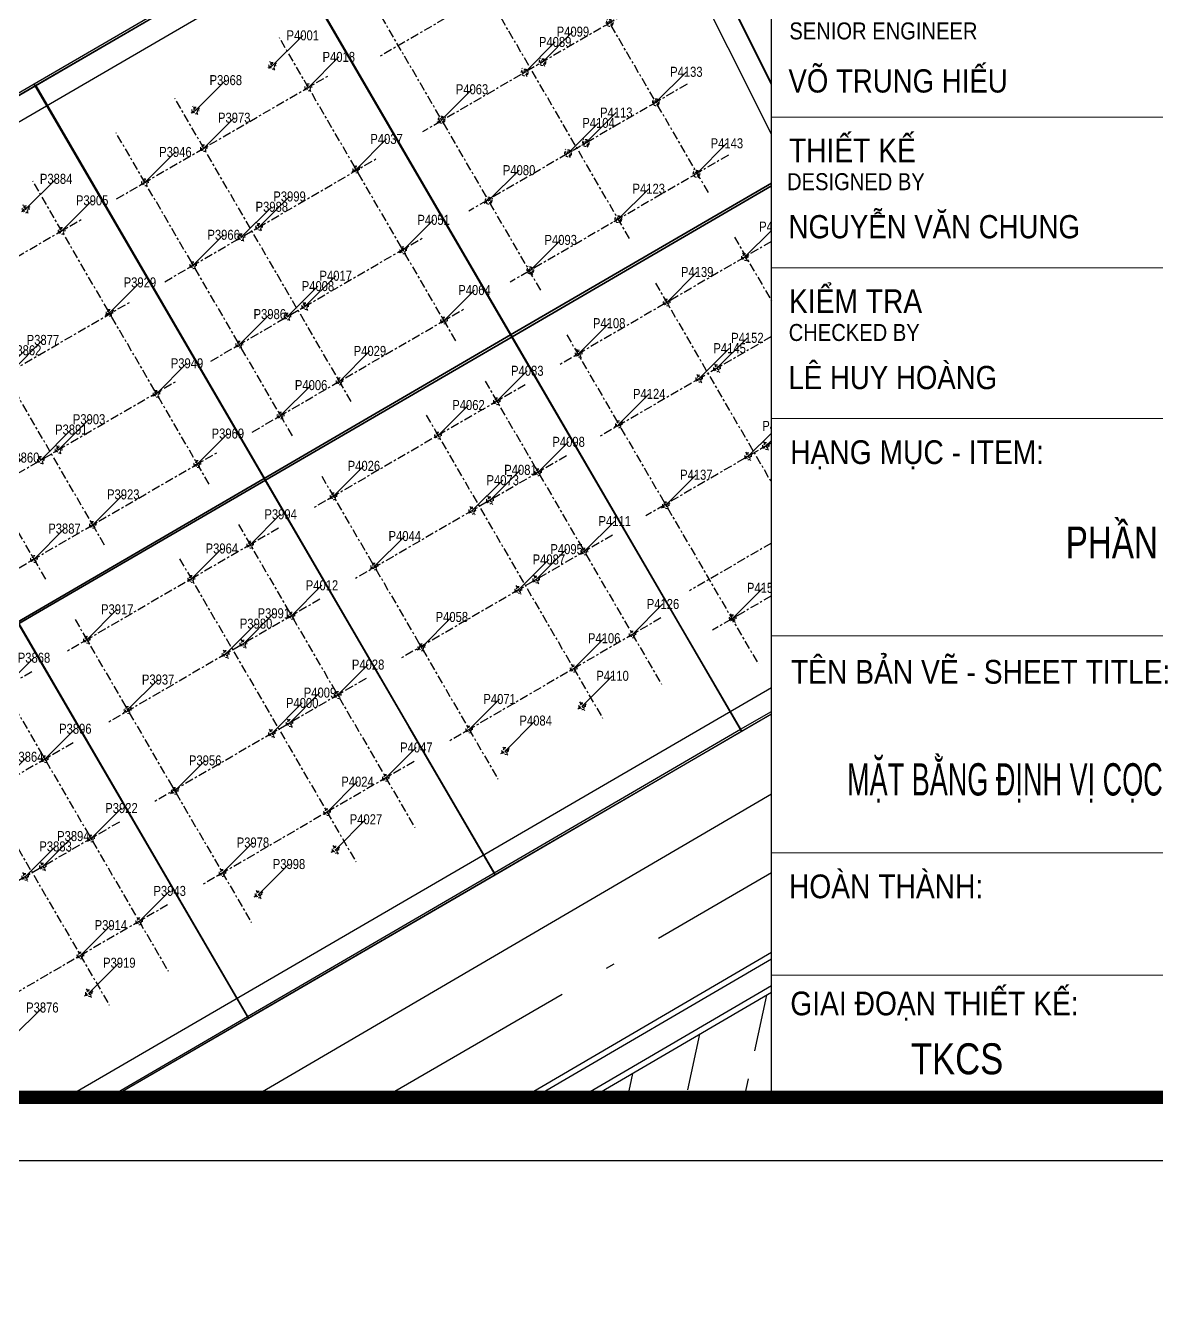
# Model space of a CAD drawing. Header units: millimetres. Extents: x 0 to 571985, y 0 to 2066666.
# Drawn here: x 568737.1 to 568786.6, y 2065090.2 to 2065146.3 of the extents above; entities that cross this region are included whole.
import ezdxf
from ezdxf.enums import TextEntityAlignment as Align
from ezdxf.xclip import XClip

# ---------------------------------------------------------------- set-up
doc = ezdxf.new("R2010")
doc.units = ezdxf.units.MM
for name, pattern in [('ACAD_ISO10W100', [18.5, 12, -3, 0.5, -3]), ('CENTER', [3, 1.5, -0.5, 0.5, -0.5]), ('CENTER2', [1.125, 0.75, -0.125, 0.125, -0.125]), ('HIDDEN', [0.75, 0.5, -0.25])]:
    doc.linetypes.add(name, pattern=pattern)
for name, color, linetype in [('01.AXIS', 160, 'CENTER2'), ('BoThamCo', 94, 'Continuous'), ('CDC.01.AXIS', 160, 'CENTER2'), ('ChiaLo', 128, 'CENTER'), ('datOBt', 42, 'Continuous'), ('datOlienke', 42, 'Continuous'), ('datTruog', 134, 'Continuous'), ('LogDg', 7, 'Continuous'), ('loKBT', 42, 'Continuous'), ('LoLK', 6, 'Continuous'), ('RANHGIOI', 2, 'HIDDEN'), ('TimDg', 222, 'Continuous'), ('ViaHeS', 32, 'Continuous')]:
    doc.layers.add(name, color=color, linetype=linetype)
for name, color, linetype, lineweight in [('A-KY HIEU', 34, 'Continuous', 20), ('A-TEXT', 7, 'Continuous', 18), ('boDnv', 54, 'Continuous', 25), ('E- RANH GIOI', 1, 'CENTER', 13), ('E- THAY', 9, 'Continuous', 20), ('kata_text', 254, 'Continuous', 30), ('LD-THAY', 9, 'Continuous', 13)]:
    doc.layers.add(name, color=color, linetype=linetype, lineweight=lineweight)
doc.styles.add('A1-arial', font='arial.ttf')
doc.styles.add('AA - Arial - Regular', font='arial.ttf', dxfattribs={"height": 250})
doc.styles.add('Arial', font='arial.ttf')
doc.styles.add('kata_dim', font='vnrms.shx', dxfattribs={"width": 0.66, "oblique": 7})
doc.styles.add('kata_text', font='arial.ttf', dxfattribs={"width": 0.8})
doc.styles.add('rms', font='romans.shx', dxfattribs={"width": 0.7, "bigfont": 'vns.shx'})
doc.linetypes.add('ADL', pattern='A,0.125,-0.15,["++",rms,S=0.5,R=0,X=0,Y=-0.2245],-1.35,1.125', length=2.75)
doc.dimstyles.new('kata_dim_iso', dxfattribs={"dimtxt": 2.5, "dimasz": 1.5, "dimexe": 1.5, "dimexo": 2.5, "dimtad": 1, "dimdec": 0, "dimzin": 0, "dimdsep": 46, "dimtxsty": 'kata_dim', "dimblk": 'kata_block_ArchTick', "dimcen": 0.09, "dimdle": 1.2, "dimclrd": 8, "dimclre": 8, "dimclrt": 3, "dimadec": 0, "dimazin": 0, "dimtfac": 1, "dimtdec": 0, "dimtix": 1, "dimtofl": 0, "dimtmove": 0, "dimatfit": 3, "dimfxl": 3.75, "dimfxlon": 1, "dimtolj": 1, "dimtzin": 0, "dimarcsym": 0})

# ---------------------------------------------------------------- blocks, each defined once
blk = doc.blocks.new('A$C33BC4D2A')
at = {"layer": 'A-KY HIEU', "color": 0}
for p, q in [((353.662, -4.903), (353.662, -292.097)), ((353.662, -216.174), (414.985, -216.174)), ((353.662, -227.854), (414.985, -227.854)), ((353.662, -239.535), (414.985, -239.535)), ((353.662, -256.354), (414.985, -256.354)), ((353.662, -273.174), (414.985, -273.174)), ((353.662, -282.635), (414.985, -282.635))]:
    blk.add_line(p, q, dxfattribs=at)
at = {"layer": 'A-KY HIEU', "color": 0, "const_width": 1.022}
blk.add_lwpolyline([(14.345, -292.097), (14.345, -4.903), (414.985, -4.903), (414.985, -292.097)], close=True, dxfattribs=at)
at = {"layer": 'Defpoints', "color": 125}
blk.add_lwpolyline([(0, -297), (420, -297), (420, 0), (0, 0)], close=True, dxfattribs=at)
at = {"layer": 'A-TEXT', "style": 'Arial'}
for s, height, width, p in [('SENIOR ENGINEER', 1.31405, 0.85, (355.057, -209.506)), ('DESIGNED BY', 1.31405, 0.85, (354.876, -221.182)), ('CHECKED BY', 1.3141, 0.85, (355.006, -232.86)), ('HẠNG MỤC - ITEM:', 1.83967, 0.85, (355.121, -242.13)), ('PHẦN CỌC', 2.4529, 0.75, (376.459, -249.116)), ('TÊN BẢN VẼ - SHEET TITLE:', 1.83967, 0.85, (355.179, -259.143)), ('GIAI ĐOẠN THIẾT KẾ:', 1.83967, 0.85, (355.131, -284.826))]:
    blk.add_text(s, height=height, dxfattribs=dict(at, width=width)).set_placement(p, align=Align.MIDDLE_LEFT)
at = {"layer": 'A-TEXT', "style": 'Arial', "width": 0.85}
for s, height, p in [('VÕ TRUNG HIẾU', 1.8, (354.986, -214.277)), ('THIẾT KẾ', 1.8397, (355.024, -219.678)), ('NGUYỄN VĂN CHUNG', 1.8, (354.994, -225.568)), ('KIỂM TRA', 1.8397, (355.024, -231.358)), ('LÊ HUY HOÀNG', 1.8, (354.994, -237.249)), ('HOÀN THÀNH:', 1.83967, (355.024, -276.678))]:
    blk.add_text(s, height=height, dxfattribs=at).set_placement(p)
at = {"layer": 'A-TEXT', "color": 6, "style": 'A1-arial', "width": 0.8}
blk.add_text('TKCS', height=2.4, dxfattribs=at).set_placement((364.466, -290.312))
blk = doc.blocks.new('NEN')
at = {"layer": 'boDnv', "color": 10, "linetype": 'ADL', "ltscale": 0.25}
for points in [[(359.506, 130.346), (389.04, 76.775), (387.315, 70.754), (232.191, -15.805), (226.405, -14.021), (199.009, 40.755), (200.902, 46.897), (353.525, 132.059)], [(236.622, -34.449), (249.689, -60.576), (255.475, -62.36), (412.421, 25.215), (414.146, 31.236), (400.061, 56.783), (394.08, 58.497), (238.515, -28.308)], [(230.392, -76.647), (232.25, -70.419), (219.166, -44.258), (213.437, -42.548), (99.38, -108.906), (97.521, -115.133), (110.606, -141.295), (116.334, -143.005)]]:
    blk.add_lwpolyline(points, close=True, dxfattribs=at)
blk.add_lwpolyline([(447.024, -28.766, 0.001711), (440.579, -16.796), (434.623, -15.073), (276.129, -103.512), (274.235, -109.654), (280.307, -121.793)], format="xyb", close=True, dxfattribs=at)
at = {"layer": 'BoThamCo'}
blk.add_lwpolyline([(236.234, -85.111), (141.352, -140.641, 0.413287), (141.173, -141.324, 0.415141), (141.857, -141.504), (236.739, -85.974, -0.433604), (246.185, -88.78), (251.146, -98.698, 0.432664), (251.844, -98.907, 0.396001), (252.04, -98.251), (247.08, -88.333, 0.433604)], format="xyb", close=True, dxfattribs=at)
at = {"layer": 'ChiaLo', "ltscale": 5}
for points in [[(407.979, 44.494), (242.267, -47.972)], [(293.221, 3.363), (312.712, -31.567)], [(282.305, -2.728), (301.796, -37.658)], [(271.39, -8.819), (290.881, -43.749)], [(260.474, -14.91), (279.965, -49.84)], [(223.55, -81.784), (203.435, -47.21)], [(212.746, -88.07), (192.631, -53.496)], [(103.177, -128.678), (226.594, -56.875)], [(201.941, -94.356), (181.826, -59.782)]]:
    blk.add_lwpolyline(points, dxfattribs=at)
at = {"layer": 'datOBt'}
for points in [[(235.548, -34.538), (248.986, -61.406), (255.589, -63.441), (413.268, 24.543), (415.221, 31.358), (400.736, 57.63), (393.956, 59.573), (237.678, -27.63)], [(231.237, -77.312), (233.322, -70.326), (219.866, -43.423), (213.308, -41.466), (98.535, -108.24), (96.449, -115.227), (109.905, -142.129), (116.463, -144.087)]]:
    blk.add_lwpolyline(points, close=True, dxfattribs=at)
at = {"layer": 'datOlienke'}
blk.add_lwpolyline([(448.369, -29.161, 0.001887), (441.258, -15.951), (434.5, -13.997), (275.291, -102.834), (273.162, -109.742), (279.88, -123.176)], format="xyb", close=True, dxfattribs=at)
at = {"layer": 'datTruog', "linetype": 'ByBlock'}
blk.add_lwpolyline([(360.181, 131.193), (390.115, 76.896), (388.163, 70.081), (232.305, -16.886), (225.702, -14.851), (197.935, 40.666), (200.065, 47.574), (353.401, 133.135)], close=True, dxfattribs=at)
at = {"layer": 'LogDg'}
for points in [[(34.296, -348.766, -0.124666), (14.114, -339.771, 0.262937), (-5.331, -336.771, -0.009345), (-40.959, -349.473), (-145.868, -384.68, 0.405257), (-155.456, -403.235), (-146.557, -432.72), (-158.046, -436.187), (-166.572, -407.936, 0.423227), (-185.704, -398.049), (-272.077, -427.035, 0.40652), (-277.181, -436.964), (-262.947, -483.397), (-271.552, -486.035), (-285.593, -440.232, 0.421949), (-295.787, -434.992), (-422.26, -477.436, 0.346831), (-427.684, -485.726), (-426.662, -497.249, 0.109851), (-417.21, -527.045), (-422.398, -530.058, -0.109851), (-432.639, -497.779), (-433.194, -491.512, 0.484967), (-443.708, -484.634), (-484.199, -498.222, 0.36701), (-492.228, -511.51), (-484.402, -560.012), (-490.326, -560.967), (-497.433, -516.92, 0.457512), (-512.889, -507.388), (-525.337, -511.314, 0.375227), (-533.554, -524.795, 0.049445), (-523.248, -562.118), (-518.404, -576.577), (-525.515, -578.96), (-530.307, -564.659, -0.044276), (-540.221, -530.036, 0.448349), (-555.614, -520.863), (-568.853, -525.038), (-576.072, -502.149), (-552.391, -494.681, 0.333336), (-544.003, -482.976), (-545.865, -397.305, 0.120559), (-569.998, -307.198), (-621.979, -219.712, 0.334943), (-635.359, -214.239), (-686.931, -227.855), (-689.803, -216.977), (-647.957, -205.93, 0.498191), (-640.704, -188.198), (-654.378, -165.183, -0.144979), (-668.853, -108.061), (-659.845, 118.23, 0.428088), (-671.924, 130.707), (-689.222, 130.58), (-689.305, 141.83), (-670.344, 141.969, 0.400474), (-658.442, 153.492), (-657.828, 168.904), (-656.06, 189.374), (-648.588, 188.728), (-650.341, 168.432), (-650.889, 154.678, 0.425345), (-638.921, 142.201), (-621.613, 142.328, 0.402651), (-609.707, 153.94), (-609.387, 163.859, -0.019867), (-608.227, 179.942), (-606.8, 192.652), (-600.838, 191.983), (-602.264, 179.273, 0.019867), (-603.39, 163.665), (-603.676, 154.802, 0.425871), (-591.594, 142.415), (-548.362, 142.733), (-548.28, 131.483), (-592.887, 131.155, 0.401789), (-604.791, 119.578), (-607.754, 35.571, -0.005984), (-607.983, 30.718, 0.462462), (-599.177, 22.287), (-555.377, 26.801), (-554.762, 20.832), (-603.242, 15.836, 0.355613), (-610.381, 8.689), (-613.794, -24.838, 0.475348), (-605.015, -33.606), (-508.268, -23.636, 0.016072), (-476.806, -19.368, 0.37392), (-470.138, -11.259), (-470.705, 9.348), (-464.707, 9.513), (-464.235, -7.648, 0.461916), (-454.747, -15.288), (-421.581, -8.993, 0.020567), (-382.015, 0.216), (-299.764, 22.963, 0.415004), (-292.798, 35.293), (-296.969, 50.218), (-285.412, 53.448), (-281.218, 38.439, 0.413423), (-268.921, 31.492), (-169.968, 58.858, 0.427702), (-164.496, 69.052), (-169.623, 84.754), (-163.92, 86.616), (-158.479, 69.956, 0.400853), (-148.742, 64.729), (-123.897, 71.6, 0.437327), (-113.795, 91.173), (-114.462, 93.013), (-128.551, 136.154), (-105.736, 143.605), (-91.769, 100.833), (-90.91, 98.466, 0.429754), (-70.957, 89.772, 0.001079), (-63.934, 92.766, 0.001474), (-62.342, 93.454), (-47.534, 99.909, 0.386536), (-43.126, 109.726), (-48.301, 125.574), (-42.598, 127.436), (-38.076, 113.59, 0.442444), (-27.275, 108.739), (111.617, 169.28, 0.414214), (115.754, 179.811), (109.361, 194.478), (114.861, 196.875), (121.255, 182.208, 0.414214), (131.785, 178.071), (252.97, 230.894), (276.872, 241.312), (291.579, 249.057, 0.419837), (295.267, 261.365), (290.95, 269.196), (301.459, 274.99), (306.058, 266.648, 0.408717), (318.136, 263.031), (326.546, 267.464), (332.148, 256.836), (324.233, 252.656, 0.419466), (320.555, 240.352), (397.092, 101.523, 0.433643), (408.413, 98.649), (440.787, 119.386), (444.023, 114.334), (410.428, 92.813, 0.395048), (407.737, 82.215), (451.056, 3.639, -0.005576), (472.219, -35.781, 0.422017), (490.066, -41.118), (502.995, -33.918), (514.672, -54.886), (500.295, -62.892, 0.404193), (495.052, -80.181), (502.502, -94.711), (491.824, -100.186), (485.095, -87.061, 0.424556), (467.192, -81.64), (316.164, -165.913), (307.211, -171.115, 0.396001), (304.075, -181.611), (326.147, -225.742), (318.098, -229.768), (296.726, -187.038, 0.432664), (285.552, -183.699), (178.072, -246.148, 0.389772), (174.86, -256.488), (194.1, -297.126), (188.677, -299.693), (170.231, -260.733, 0.439085), (158.982, -257.239), (145.496, -265.075, -0.013452), (97.701, -291.151, 0.262926), (86.853, -307.563, -0.162068), (76.015, -333.842, 0.270323), (72.318, -353.653), (79.981, -375.074), (57.383, -383.157), (49.72, -361.737, 0.270325), (34.296, -348.766)], [(462.182, -42.484, 0.004173), (446.541, -13.107, 0.41755), (435.613, -9.94), (272.325, -101.054, 0.401037), (269.068, -111.618), (286.084, -145.639, 0.427514), (297.137, -149.047), (456.991, -59.849, 0.406017), (462.182, -42.484)], [(191.761, -50.531), (96.917, -106.112, 0.395833), (93.785, -116.606), (107.231, -143.491, 0.432836), (118.409, -146.827), (234.309, -78.995, 0.395833), (237.441, -68.502), (223.995, -41.617, 0.432836), (212.817, -38.281), (191.761, -50.531)], [(236.107, -84.895), (141.226, -140.425, 0.413287), (140.956, -141.449, 0.415141), (141.984, -141.72), (236.865, -86.19, -0.433604), (245.962, -88.892), (250.922, -98.81, 0.432664), (251.97, -99.123, 0.396001), (252.264, -98.139), (247.303, -88.221, 0.433604), (236.107, -84.895)]]:
    blk.add_lwpolyline(points, format="xyb", dxfattribs=at)
for points in [[(392.266, 68.936, 0.412716), (395.374, 79.784), (365.44, 134.08, 0.415712), (354.536, 137.204), (197.099, 49.355, 0.401037), (193.842, 38.79), (221.604, -16.718, 0.427514), (232.657, -20.125)], [(231.455, -36.414), (244.888, -63.273, 0.427514), (255.942, -66.68), (417.372, 23.397, 0.412716), (420.48, 34.246), (405.996, 60.518, 0.415712), (395.092, 63.642), (234.712, -25.849, 0.401037)]]:
    blk.add_lwpolyline(points, format="xyb", close=True, dxfattribs=at)
at = {"layer": 'loKBT'}
for points in [[(304.137, 9.454), (293.221, 3.363), (302.966, -14.102), (313.882, -8.011)], [(293.221, 3.363), (282.305, -2.728), (292.051, -20.193), (302.966, -14.102)], [(282.305, -2.728), (271.39, -8.819), (281.135, -26.284), (292.051, -20.193)], [(313.882, -8.011), (302.966, -14.102), (312.712, -31.567), (323.627, -25.476)], [(271.39, -8.819), (260.474, -14.91), (270.219, -32.375), (281.135, -26.284)], [(302.966, -14.102), (292.051, -20.193), (301.796, -37.658), (312.712, -31.567)], [(260.474, -14.91), (249.558, -21.001), (259.304, -38.466), (270.219, -32.375)], [(292.051, -20.193), (281.135, -26.284), (290.881, -43.749), (301.796, -37.658)], [(226.594, -56.875), (219.866, -43.423), (213.308, -41.466), (203.435, -47.21), (213.493, -64.497)], [(203.435, -47.21), (192.631, -53.496), (202.688, -70.783), (213.493, -64.497)], [(192.631, -53.496), (181.826, -59.782), (191.884, -77.069), (202.688, -70.783)], [(226.594, -56.875), (213.493, -64.497), (223.55, -81.784), (231.237, -77.312), (233.322, -70.326)], [(213.493, -64.497), (202.688, -70.783), (212.746, -88.07), (223.55, -81.784)], [(202.688, -70.783), (191.884, -77.069), (201.941, -94.356), (212.746, -88.07)], [(191.884, -77.069), (181.079, -83.355), (191.137, -100.642), (201.941, -94.356)]]:
    blk.add_lwpolyline(points, close=True, dxfattribs=at)
at = {"layer": 'RANHGIOI', "color": 1, "ltscale": 9, "const_width": 1}
blk.add_lwpolyline([(460, -51.299, 0.006594), (435.293, -5.051), (303.078, 234.769), (284.672, 225.077), (-55.993, 76.586), (-56.839, 76.223, -0.005137), (-90.743, 62.093), (-377.217, -17.133, -0.020567), (-418.225, -26.678), (-463.443, -35.259, -0.021218), (-506.422, -41.541), (-623.638, -53.62), (-626.464, -70.884, 0.128574), (-620.42, -135.36), (-615.505, -148.86, 0.039408), (-607.143, -167.188), (-594.172, -190.555), (-547.57, -259.493, -0.11987), (-522.704, -326.397), (-507.917, -451.947), (-504.475, -473.277), (-499.271, -471.636), (-50.48, -321.024, 0.050684), (130.425, -239.135), (301.319, -139.843)], format="xyb", close=True, dxfattribs=at)
at = {"layer": 'TimDg', "linetype": 'ACAD_ISO10W100', "ltscale": 0.75}
for points in [[(283.906, 294.402), (445.802, 0.743, -0.007517), (474.039, -52.348), (508.786, -120.117, 0.000278)], [(-618.456, -41.023), (-507.652, -29.604, 0.021218), (-465.681, -23.47), (-420.462, -14.888, 0.020567), (-380.415, -5.567), (-94.607, 73.475, 0.005041), (-61.569, 87.252, 0.001474), (-59.945, 87.954), (279.472, 235.9), (307.904, 250.872)], [(-358.633, -282.039), (-15.318, -166.825, 0.050829), (-9.777, -164.314), (222.735, -29.039)]]:
    blk.add_lwpolyline(points, format="xyb", dxfattribs=at)
for points in [[(335.549, -254.599), (124.099, 168.176)], [(222.758, -29.084), (405.905, 73.111)], [(431.013, 27.573), (246.062, -75.628)], [(446.462, -0.451), (260.371, -104.289)], [(9.149, -213.464), (246.062, -75.628)]]:
    blk.add_lwpolyline(points, dxfattribs=at)
at = {"layer": 'ViaHeS', "elevation": 0}
blk.add_lwpolyline([(-483.362, -504.27), (-441.21, -490.124), (-436.029, -493.514), (-435.627, -498.044, 0.109851), (-424.993, -531.564), (-414.615, -525.539, -0.109851), (-423.674, -496.984), (-424.342, -489.445), (-420.001, -483.006), (-295.249, -441.14), (-289.043, -444.33), (-275.854, -487.354), (-258.645, -482.078), (-271.972, -438.601), (-268.698, -432.23), (-181.634, -403.012), (-172.975, -407.486), (-163.79, -437.92), (-140.813, -430.986), (-150.211, -399.847), (-145.597, -390.918), (-39.026, -355.153, 0.008545), (-6.235, -343.522, -0.249193), (12.375, -345.964, 0.09975), (30.772, -354.181, -0.256949), (45.215, -366.957), (51.733, -385.178), (85.63, -373.053), (79.112, -354.831, -0.256949), (82.174, -335.793, 0.136918), (92.607, -310.438, -0.249193), (103.308, -295.017, 0.012659), (148.511, -270.262), (162.157, -262.333), (168.62, -264.341), (185.966, -300.977), (196.811, -295.842), (179.033, -258.291), (181.216, -251.26), (287.384, -189.574), (293.944, -191.534), (314.073, -231.781), (330.172, -223.729), (309.538, -182.474), (311.625, -175.49), (319.134, -171.127), (408.277, -121.386), (412.274, -122.589), (434.351, -165.321), (442.347, -161.19), (420.137, -118.201), (421.38, -114.074), (470.335, -86.758), (479.641, -89.576), (486.485, -102.924), (507.841, -91.973), (500.499, -77.654), (503.421, -68.019), (517.591, -60.128), (500.076, -28.676), (486.971, -35.974), (477.625, -33.17, 0.0056), (456.311, 6.536), (412.324, 86.322), (414.12, 93.398), (444.832, 113.071), (439.977, 120.649), (409.766, 101.296), (403.142, 102.978), (327.714, 239.794), (330.524, 249.193), (334.945, 251.528), (323.749, 272.772), (318.926, 270.23), (309.354, 273.096), (306.713, 277.887), (285.696, 266.299), (288.11, 261.921), (285.295, 252.529), (274.271, 246.724), (129.387, 183.571), (122.806, 186.157), (117.612, 198.074), (106.611, 193.279), (111.806, 181.362), (109.22, 174.781), (26.33, 138.65), (-29.869, 114.154), (-36.004, 116.909), (-39.746, 128.368), (-51.153, 124.642), (-47.055, 112.092), (-50.086, 105.341), (-75.921, 94.08), (-84.511, 97.937), (-100.033, 145.467), (-134.254, 134.292), (-118.657, 86.529), (-123.231, 78.009), (-150.258, 70.535), (-156.629, 73.955), (-161.068, 87.547), (-172.475, 83.822), (-168.207, 70.753), (-171.474, 64.667), (-269.546, 37.545), (-275.711, 41.028), (-279.634, 55.063), (-302.748, 48.603), (-298.843, 34.63), (-302.316, 28.482), (-383.614, 5.999, -0.020567), (-422.7, -3.099), (-456.246, -9.465), (-461.296, -5.399), (-461.708, 9.595), (-473.703, 9.265), (-473.239, -7.637), (-478.028, -13.489, -0.015955), (-508.883, -17.667), (-606.147, -27.691), (-610.614, -23.229), (-607.49, 7.461), (-602.01, 12.947), (-554.455, 17.848), (-555.685, 29.785), (-600.448, 25.172), (-605.043, 29.645, 0.007073), (-604.756, 35.466), (-601.912, 116.095), (-594.665, 123.142), (-548.221, 123.483), (-548.421, 150.733), (-593.42, 150.402), (-600.493, 157.35, -0.027886), (-599.283, 178.939), (-597.857, 191.648), (-609.782, 192.987), (-611.208, 180.277, 0.019867), (-612.385, 163.955), (-612.597, 157.389), (-619.823, 150.342), (-639.316, 150.198), (-646.998, 158.133), (-646.598, 168.196), (-644.852, 188.405), (-659.796, 189.697), (-661.572, 169.14), (-662.014, 158.023), (-670.332, 149.97), (-689.364, 149.83), (-689.163, 122.58), (-671.417, 122.71), (-663.736, 114.776), (-672.6, -107.912, 0.144979), (-657.602, -167.099), (-644.687, -188.836), (-648.335, -197.756), (-691.845, -209.242), (-684.889, -235.59), (-633.86, -222.118), (-622.039, -226.953), (-573.255, -309.058, -0.120474), (-549.614, -397.387), (-547.842, -478.902), (-555.298, -489.306), (-577.876, -496.427), (-567.048, -530.76), (-552.743, -526.248), (-543.713, -531.719, 0.042979), (-533.836, -565.928), (-529.071, -580.151), (-514.848, -575.386), (-519.719, -560.846, -0.045576), (-529.315, -527.166), (-523.005, -516.87), (-508.247, -512.215), (-500.456, -517.02), (-493.287, -561.445), (-481.44, -559.534), (-488.883, -513.408), (-483.362, -504.27)], format="xyb", dxfattribs=at)
at = {"layer": 'ViaHeS'}
for points in [[(360.181, 131.193), (390.115, 76.896), (388.163, 70.081), (232.305, -16.886), (225.702, -14.851), (197.935, 40.666), (200.065, 47.574), (353.401, 133.135)], [(235.548, -34.538), (248.986, -61.406), (255.589, -63.441), (413.268, 24.543), (415.221, 31.358), (400.736, 57.63), (393.956, 59.573), (237.678, -27.63)], [(231.237, -77.312), (233.322, -70.326), (219.866, -43.423), (213.308, -41.466), (98.535, -108.24), (96.449, -115.227), (109.905, -142.129), (116.463, -144.087)]]:
    blk.add_lwpolyline(points, close=True, dxfattribs=at)
blk.add_lwpolyline([(441.258, -15.951), (434.5, -13.997), (275.291, -102.834), (273.162, -109.742), (288.93, -141.269), (295.49, -143.229), (301.319, -139.843), (453.888, -54.71), (456.773, -45.088, 0.004151)], format="xyb", close=True, dxfattribs=at)
at = {"layer": 'ViaHeS', "linetype": 'HIDDEN', "ltscale": 5}
for points in [[(239.178, -85.372), (237.861, -91.4)], [(241.711, -85.49), (240.642, -90.383)], [(236.378, -86.474), (234.927, -93.117)], [(233.444, -88.192), (231.992, -94.835)], [(230.51, -89.909), (229.058, -96.552)], [(227.575, -91.626), (226.124, -98.269)], [(224.641, -93.344), (223.189, -99.987)], [(241.377, -98.728), (239.678, -106.507), (237.232, -101.617), (150.298, -152.496), (151.75, -145.853), (239.315, -94.604), (241.377, -98.728)], [(221.707, -95.061), (220.255, -101.704)], [(239.597, -95.167), (237.897, -102.946)], [(236.845, -96.05), (235.393, -102.693)], [(218.773, -96.778), (217.321, -103.421)], [(233.91, -97.768), (232.459, -104.411)], [(215.838, -98.496), (214.386, -105.139)], [(230.976, -99.485), (229.524, -106.128)], [(212.904, -100.213), (211.452, -106.856)], [(228.042, -101.202), (226.59, -107.845)], [(209.97, -101.93), (208.518, -108.573)], [(225.107, -102.92), (223.656, -109.563)], [(207.035, -103.648), (205.584, -110.291)], [(222.173, -104.637), (220.721, -111.28)], [(204.101, -105.365), (202.649, -112.008)], [(219.239, -106.354), (217.787, -112.997)]]:
    blk.add_lwpolyline(points, dxfattribs=at)
blk.add_lwpolyline([(145.415, -139.712), (143.963, -146.355), (239.391, -90.505, -0.433604), (241.49, -91.128), (246.155, -100.457), (247.855, -92.678)], format="xyb", dxfattribs=at)
blk = doc.blocks.new('A$C758D662A')
at = {"linetype": 'HIDDEN', "ltscale": 500}
for radius in [300, 200]:
    blk.add_circle((0, 0), radius, dxfattribs=at)
at = {"layer": 'CDC.01.AXIS', "ltscale": 200}
for p, q in [((437, 0), (-437, 0)), ((0, 437), (0, -437))]:
    blk.add_line(p, q, dxfattribs=at)
blk = doc.blocks.new('MB TANG 2 BT1')
at = {"layer": '01.AXIS', "ltscale": 500}
for p, q in [((7195672, 840351), (7195672, 824990)), ((7200972, 840351), (7200972, 824990)), ((7203952, 840351), (7203952, 824990)), ((7205388, 839327), (7194643, 839327)), ((7205388, 835727), (7194643, 835727)), ((7205388, 831707), (7194643, 831707)), ((7205388, 827507), (7194643, 827507))]:
    blk.add_line(p, q, dxfattribs=at)
at = {"extrusion": (0, -2.11758e-22, -1), "xscale": 0.5, "yscale": 0.5, "zscale": -0.5}
for p in [(-7195672, 839327), (-7203952, 839327), (-7195672, 835767), (-7203952, 835727), (-7195672, 831667), (-7203952, 831707), (-7195672, 827507), (-7203952, 827507), (-7196562, 825897), (-7200462, 825897)]:
    blk.add_blockref('A$C758D662A', p, dxfattribs=at)
at = {"extrusion": (0, 0, -1), "xscale": 0.4999999999999999, "yscale": 0.4999999999999999, "zscale": -0.5, "rotation": 90}
for p in [(-7200972, 839327), (-7200612, 835727), (-7201512, 835727), (-7200612, 831707), (-7201512, 831707), (-7200972, 827507)]:
    blk.add_blockref('A$C758D662A', p, dxfattribs=at)
blk = doc.blocks.new('MB TANG 2 BT3')
at = {"layer": '01.AXIS', "ltscale": 500}
for p, q in [((7117308, 946382), (7117308, 929702)), ((7121808, 946382), (7121808, 929702)), ((7125808, 946382), (7125808, 929702)), ((7127387, 945406), (7116322, 945406)), ((7127387, 941806), (7116322, 941806)), ((7127387, 937786), (7116322, 937786)), ((7127082, 933986), (7116322, 933986)), ((7127082, 931986), (7116322, 931986))]:
    blk.add_line(p, q, dxfattribs=at)
at = {"xscale": -0.5, "yscale": 0.5, "zscale": 0.5}
for p in [(7117348, 945406), (7125768, 945406), (7117308, 941846), (7125808, 941806), (7117308, 937746), (7125808, 937786), (7125808, 934026)]:
    blk.add_blockref('A$C758D662A', p, dxfattribs=at)
at = {"xscale": -0.5, "yscale": 0.5, "zscale": 0.5, "rotation": 270}
for p in [(7121808, 945406), (7121358, 941806), (7122258, 941806), (7121498, 937786), (7122398, 937786), (7117348, 931991), (7121358, 931986), (7122258, 931986)]:
    blk.add_blockref('A$C758D662A', p, dxfattribs=at)
blk = doc.blocks.new('NEN BT 2')
at = {"layer": 'loKBT'}
for points in [[(-23.235, 42.982), (-35.735, 42.972), (-35.72, 22.972), (-23.22, 22.982)], [(-10.735, 42.992), (-23.235, 42.982), (-23.22, 22.982), (-10.72, 22.992)], [(4.438, 23.003), (5.375, 38.014), (0.687, 43.001), (-10.735, 42.992), (-10.72, 22.992)], [(-35.72, 22.972), (-48.22, 22.962), (-48.204, 2.962), (-35.704, 2.972)], [(-23.22, 22.982), (-35.72, 22.972), (-35.704, 2.972), (-23.204, 2.982)], [(-10.72, 22.992), (-23.22, 22.982), (-23.204, 2.982), (-10.704, 2.992)], [(4.438, 23.003), (-10.72, 22.992), (-10.704, 2.992), (-1.812, 2.999), (3.5, 7.993)]]:
    blk.add_lwpolyline(points, close=True, dxfattribs=at)
blk = doc.blocks.new('kata_block_ArchTick')
at = {"color": 8}
blk.add_line((1, 0), (-1, 0), dxfattribs=at)
at = {"color": 8, "const_width": 0.15}
blk.add_lwpolyline([(-0.5, -0.5), (0.5, 0.5)], dxfattribs=at)
blk = doc.blocks.new('NEN A')
at = {"layer": 'datOlienke'}
blk.add_lwpolyline([(7.63, 25, 0.001887), (7.857, 40), (2.908, 45), (-179.409, 45), (-184.635, 40.005), (-185.313, 25)], format="xyb", close=True, dxfattribs=at)
blk = doc.blocks.new('NEN BT1')
at = {"layer": 'loKBT'}
for points in [[(-155.677, 43), (-168.177, 43), (-168.177, 23), (-155.677, 23)], [(-143.177, 43), (-155.677, 43), (-155.677, 23), (-143.177, 23)], [(-130.677, 43), (-143.177, 43), (-143.177, 23), (-130.677, 23)], [(-118.177, 43), (-130.677, 43), (-130.677, 23), (-118.177, 23)], [(-105.677, 43), (-118.177, 43), (-118.177, 23), (-105.677, 23)], [(-130.677, 23), (-143.177, 23), (-143.177, 3), (-130.677, 3)], [(-118.177, 23), (-130.677, 23), (-130.677, 3), (-118.177, 3)], [(-105.677, 23), (-118.177, 23), (-118.177, 3), (-105.677, 3)]]:
    blk.add_lwpolyline(points, close=True, dxfattribs=at)
blk = doc.blocks.new('*U101')
at = {"color": 0, "ltscale": 0.8, "style": 'kata_text', "width": 0.8}
blk.add_attdef('TEN', text='', height=2.2, dxfattribs=at).set_placement((6.67, 6.67), align=Align.MIDDLE_CENTER)
at = {"color": 0, "ltscale": 0.8, "style": 'kata_text', "width": 0.8, "flags": 1}
blk.add_attdef('CHU_THICH', text='', height=2.2, dxfattribs=at).set_placement((0, 0), align=Align.MIDDLE_CENTER)
at = {"layer": 'Defpoints'}
blk.add_leader([(0, 0), (6.67, 6.67)], dimstyle='kata_dim_iso', override={"dimasz": 0.6, "dimgap": 0.625, "dimtad": 0}, dxfattribs=at)
blk = doc.blocks.new('A$C7EE856B3')
at = {"layer": 'kata_text', "xscale": 0.2, "yscale": 0.2, "zscale": 0.2}
for p, values in [((284.116, -118.162, 0.002), {'TEN': 'P4099'}), ((272.282, -118.325, 0.002), {'TEN': 'P4001'}), ((283.338, -118.614, 0.002), {'TEN': 'P4089'}), ((273.861, -119.269, 0.002), {'TEN': 'P4018'}), ((289.085, -119.922, 0.002), {'TEN': 'P4133'}), ((268.911, -120.286, 0.002), {'TEN': 'P3968'}), ((279.696, -120.687, 0.002), {'TEN': 'P4063'}), ((269.28, -121.934, 0.002), {'TEN': 'P3973'}), ((285.238, -122.16, 0.002), {'TEN': 'P4104'}), ((286.016, -121.707, 0.002), {'TEN': 'P4113'}), ((275.953, -122.865, 0.002), {'TEN': 'P4037'}), ((290.86, -123.054, 0.002), {'TEN': 'P4143'}), ((266.704, -123.433, 0.002), {'TEN': 'P3946'}), ((281.758, -124.231, 0.002), {'TEN': 'P4080'}), ((261.478, -124.611, 0.002), {'TEN': 'P3884'}), ((263.057, -125.555, 0.002), {'TEN': 'P3905'}), ((271.703, -125.383, 0.002), {'TEN': 'P3999'}), ((287.438, -125.045, 0.002), {'TEN': 'P4123'}), ((270.925, -125.836, 0.002), {'TEN': 'P3988'}), ((278.015, -126.408, 0.002), {'TEN': 'P4051'}), ((268.816, -127.063, 0.002), {'TEN': 'P3966'}), ((292.983, -126.701, 0.002), {'TEN': 'P4157'}), ((283.582, -127.288, 0.002), {'TEN': 'P4093'}), ((273.725, -128.858, 0.002), {'TEN': 'P4017'}), ((289.56, -128.693, 0.002), {'TEN': 'P4139'}), ((265.149, -129.15, 0.002), {'TEN': 'P3929'}), ((272.947, -129.311, 0.002), {'TEN': 'P4008'}), ((279.805, -129.485, 0.002), {'TEN': 'P4064'}), ((270.838, -130.538, 0.002), {'TEN': 'P3986'}), ((285.705, -130.935, 0.002), {'TEN': 'P4108'}), ((260.899, -131.669, 0.002), {'TEN': 'P3877'}), ((291.759, -131.578, 0.002), {'TEN': 'P4152'}), ((260.121, -132.122, 0.002), {'TEN': 'P3862'}), ((275.224, -132.151, 0.002), {'TEN': 'P4029'}), ((290.981, -132.031, 0.002), {'TEN': 'P4145'}), ((267.211, -132.694, 0.002), {'TEN': 'P3949'}), ((282.118, -133.022, 0.002), {'TEN': 'P4083'}), ((272.648, -133.649, 0.002), {'TEN': 'P4006'}), ((279.542, -134.521, 0.002), {'TEN': 'P4062'}), ((287.46, -134.033, 0.002), {'TEN': 'P4124'}), ((293.902, -134.982, 0.002), {'TEN': 'P4164'}), ((262.143, -135.597, 0.002), {'TEN': 'P3891'}), ((262.921, -135.144, 0.002), {'TEN': 'P3903'}), ((293.124, -135.435, 0.002), {'TEN': 'P4159'}), ((269.001, -135.771, 0.002), {'TEN': 'P3969'}), ((283.928, -136.134, 0.002), {'TEN': 'P4098'}), ((260.034, -136.824, 0.002), {'TEN': 'P3860'}), ((274.961, -137.186, 0.002), {'TEN': 'P4026'}), ((281.041, -137.814, 0.002), {'TEN': 'P4073'}), ((281.819, -137.361, 0.002), {'TEN': 'P4081'}), ((289.522, -137.577, 0.002), {'TEN': 'P4137'}), ((264.42, -138.437, 0.002), {'TEN': 'P3923'}), ((271.313, -139.308, 0.002), {'TEN': 'P3994'}), ((261.844, -139.935, 0.002), {'TEN': 'P3887'}), ((285.949, -139.609, 0.002), {'TEN': 'P4111'}), ((276.751, -140.263, 0.002), {'TEN': 'P4044'}), ((268.737, -140.807, 0.002), {'TEN': 'P3964'}), ((283.063, -141.288, 0.002), {'TEN': 'P4087'}), ((283.84, -140.836, 0.002), {'TEN': 'P4095'}), ((273.123, -142.42, 0.002), {'TEN': 'P4012'}), ((292.451, -142.53, 0.002), {'TEN': 'P4156'}), ((264.156, -143.472, 0.002), {'TEN': 'P3917'}), ((288.062, -143.239, 0.002), {'TEN': 'P4126'}), ((271.014, -143.647, 0.002), {'TEN': 'P3991'}), ((278.813, -143.807, 0.002), {'TEN': 'P4058'}), ((270.237, -144.1, 0.002), {'TEN': 'P3980'}), ((285.486, -144.738, 0.002), {'TEN': 'P4106'}), ((260.509, -145.594, 0.002), {'TEN': 'P3868'}), ((275.145, -145.895, 0.002), {'TEN': 'P4028'}), ((265.946, -146.549, 0.002), {'TEN': 'P3937'}), ((285.854, -146.386, 0.002), {'TEN': 'P4110'}), ((273.036, -147.122, 0.002), {'TEN': 'P4009'}), ((280.905, -147.403, 0.002), {'TEN': 'P4071'}), ((272.258, -147.574, 0.002), {'TEN': 'P4000'}), ((282.484, -148.347, 0.002), {'TEN': 'P4084'}), ((262.319, -148.706, 0.002), {'TEN': 'P3896'}), ((277.257, -149.525, 0.002), {'TEN': 'P4047'}), ((260.21, -149.933, 0.002), {'TEN': 'P3864'}), ((268.008, -150.093, 0.002), {'TEN': 'P3956'}), ((274.681, -151.024, 0.002), {'TEN': 'P4024'}), ((264.341, -152.181, 0.002), {'TEN': 'P3922'}), ((275.05, -152.672, 0.002), {'TEN': 'P4027'}), ((262.232, -153.408, 0.002), {'TEN': 'P3894'}), ((261.454, -153.86, 0.002), {'TEN': 'P3883'}), ((270.1, -153.689, 0.002), {'TEN': 'P3978'}), ((271.679, -154.633, 0.002), {'TEN': 'P3998'}), ((266.453, -155.811, 0.002), {'TEN': 'P3943'}), ((263.877, -157.31, 0.002), {'TEN': 'P3914'}), ((264.246, -158.958, 0.002), {'TEN': 'P3919'}), ((260.875, -160.919, 0.002), {'TEN': 'P3876'})]:
    blk.add_blockref('*U101', p, dxfattribs=at).add_auto_attribs(values)

msp = doc.modelspace()

# ---------------------------------------------------------------- block references
at = {"layer": 'E- RANH GIOI', "xscale": 0.5657142857142857, "yscale": 0.5657142857142857, "zscale": 0.5657142857142857}
msp.add_blockref('A$C33BC4D2A', (568569.707, 2065264.574), dxfattribs=at)

# ---------------------------------------------------------------- texts
at = {"layer": 'A-TEXT', "style": 'AA - Arial - Regular', "width": 0.6}
msp.add_text('MẶT BẰNG ĐỊNH VỊ CỌC LÔ LK-02; LK-01; LN-01', height=1.41429, dxfattribs=at).set_placement((568786.566, 2065113.262), align=Align.MIDDLE_CENTER)

# ---------------------------------------------------------------- next in the draw order: block references
at = {"layer": 'boDnv', "extrusion": (-2.4685e-06, 4.62064e-06, 1)}
ref = msp.add_blockref('NEN', (568306.127, 2065625.301, 8.141), dxfattribs=at)
XClip(ref).set_block_clipping_path([(271.6948113668, -154.4057308182), (463.651444052, 8.0635878104)])

# ---------------------------------------------------------------- next in the draw order: block references
ref = msp.add_blockref('NEN', (568346.975, 2065358.322, 8.14), dxfattribs=at)
XClip(ref).set_block_clipping_path([(230.8471072778, -72.8969436616), (422.803739963, 89.5723749669)])

# ---------------------------------------------------------------- next in the draw order: block references
ref = msp.add_blockref('NEN', (568544.928, 2065197.155, 8.139), dxfattribs=at)
XClip(ref).set_block_clipping_path([(32.8938420893, -97.8240763277), (224.8504747745, 64.6452423008)])

# ---------------------------------------------------------------- next in the draw order: linework, layer by layer
at = {"layer": 'E- RANH GIOI'}
msp.add_lwpolyline([(568577.822, 2065261.8), (568769.779, 2065261.8), (568769.779, 2065099.33), (568577.822, 2065099.33)], close=True, dxfattribs=at)

# ---------------------------------------------------------------- next in the draw order: block references
ref = msp.add_blockref('A$C7EE856B3', (568475.636, 2065262.851, -0.001), dxfattribs=at)
XClip(ref).set_block_clipping_path([(102.1862398507, -163.520081958), (294.1428725364, -1.05076333)])
at = {"layer": 'E- THAY', "extrusion": (-5.03699e-06, 3.92783e-06, 1)}
ref = msp.add_blockref('MB TANG 2 BT1', (562931.451, 2060769.065, 5.247), dxfattribs=dict(at, xscale=0.0009999984845417223, yscale=0.0009999984845417223, zscale=0.0009999984845417223, rotation=30.19069803581363))
XClip(ref).set_block_clipping_path([(7058090.0833828449, 903449.9269652367), (7224009.289522171, 806918.701205492), (7305711.923375845, 947350.3184485435), (7139792.7172365189, 1043881.5442080498)])
ref = msp.add_blockref('MB TANG 2 BT1', (562942.256, 2060775.351, 5.247), dxfattribs=dict(at, xscale=0.0009999984845417223, yscale=0.0009999984845417223, zscale=0.0009999984845417223, rotation=30.19069803581363))
XClip(ref).set_block_clipping_path([(7045590.0833828449, 903449.9269640446), (7211509.289522171, 806918.7012042999), (7293211.923375845, 947350.3184473515), (7127292.7172365189, 1043881.5442068577)])
ref = msp.add_blockref('MB TANG 2 BT1', (574542.173, 2069471.107, 5.247), dxfattribs=dict(at, xscale=0.0009999984845417231, yscale=0.0009999984845417231, zscale=0.0009999984845417231, rotation=210.1906980358134))
XClip(ref).set_block_clipping_path([(7353813.520786047, 779423.8874764442), (7187894.3146464825, 875955.1132361889), (7106191.680793047, 735523.4959928989), (7272110.886932373, 638992.2702331543)])
ref = msp.add_blockref('MB TANG 2 BT1', (574552.977, 2069477.393, 5.247), dxfattribs=dict(at, xscale=0.0009999984845417231, yscale=0.0009999984845417231, zscale=0.0009999984845417231, rotation=210.1906980358134))
XClip(ref).set_block_clipping_path([(7366313.5211291313, 779423.88747859), (7200394.3149895668, 875955.1132383347), (7118691.6811361313, 735523.4959950447), (7284610.8872754574, 638992.2702353001)])
ref = msp.add_blockref('MB TANG 2 BT1', (562953.06, 2060781.637, 5.247), dxfattribs=dict(at, xscale=0.0009999984845417223, yscale=0.0009999984845417223, zscale=0.0009999984845417223, rotation=30.19069803581363))
XClip(ref).set_block_clipping_path([(7033090.0823569298, 903449.9275150299), (7199009.2884962559, 806918.7017552853), (7280711.9223499298, 947350.3189983368), (7114792.7162106037, 1043881.544757843)])
at = {"layer": 'LD-THAY', "extrusion": (-5.03699e-06, 3.92783e-06, 1)}
ref = msp.add_blockref('MB TANG 2 BT3', (562131.877, 2062373.565, 5.247), dxfattribs=dict(at, xscale=-0.0009999984845417231, yscale=0.0009999984845417227, zscale=0.0009999984845417244, rotation=210.1906980358135))
XClip(ref).set_block_clipping_path([(6942336.0610439777, 885502.7937600613), (7108255.2671835423, 982034.0195195675), (7189957.9010372162, 841602.4022762775), (7024038.6948978901, 745071.1765167713)])
ref = msp.add_blockref('MB TANG 2 BT3', (563084.849, 2060735.585, 5.247), dxfattribs=dict(at, xscale=0.0009999984845417223, yscale=0.0009999984845417223, zscale=0.0009999984845417223, rotation=30.19069803581363))
XClip(ref).set_block_clipping_path([(6942336.0610449314, 1009528.8338282108), (7108255.2671842575, 912997.6080684662), (7189957.9010379314, 1053429.2253115177), (7024038.6948986053, 1149960.4510710239)])
at = {"layer": 'loKBT', "extrusion": (-5.03699e-06, 3.92783e-06, 1)}
ref = msp.add_blockref('NEN BT 2', (568779.186, 2065118.252, 5.247), dxfattribs=dict(at, xscale=0.9999984845417222, yscale=0.9999984845417222, zscale=0.9999984845417222, rotation=30.19069803581365))
XClip(ref).set_block_clipping_path([(-183.5656216603, 84.9073607875), (-17.6464155212, -11.6238649723), (64.0562183328, 128.807752271), (-101.8629878068, 225.3389780307)])

# ---------------------------------------------------------------- next in the draw order: block references
at = {"layer": 'boDnv', "extrusion": (-2.4685e-06, 4.62064e-06, 1)}
ref = msp.add_blockref('NEN', (568483.379, 2065111.116, 8.139), dxfattribs=at)
XClip(ref).set_block_clipping_path([(93.6907124412, -149.492137952), (237.6581869551, -27.6401489815)])

# ---------------------------------------------------------------- next in the draw order: block references
at = {"layer": 'E- THAY', "extrusion": (-2.4685e-06, 4.62064e-06, 1)}
ref = msp.add_blockref('MB TANG 2 BT1', (574666.566, 2069346.198, 8.138), dxfattribs=dict(at, xscale=0.0009999925120666715, yscale=0.0009999925120666715, zscale=0.0009999925120666715, rotation=209.1925992700182))
XClip(ref).set_block_clipping_path([(7454657.4359855652, 857541.7868597507), (7328975.0368487835, 927762.0023815632), (7269541.661662817, 821386.2368500233), (7395224.0607995987, 751166.0213282108)])
ref = msp.add_blockref('MB TANG 2 BT1', (574655.657, 2069340.109, 8.138), dxfattribs=dict(at, xscale=0.0009999925120666715, yscale=0.0009999925120666715, zscale=0.0009999925120666715, rotation=209.1925992700182))
XClip(ref).set_block_clipping_path([(7442163.8305785656, 857547.5592207909), (7316481.4314417839, 927767.7747426033), (7257048.0562558174, 821392.0092110634), (7382730.4553925991, 751171.7936892509)])
ref = msp.add_blockref('MB TANG 2 BT1', (574644.747, 2069334.021, 8.138), dxfattribs=dict(at, xscale=0.0009999925120666715, yscale=0.0009999925120666715, zscale=0.0009999925120666715, rotation=209.1925992700182))
XClip(ref).set_block_clipping_path([(7429670.2251706123, 857553.3315837383), (7303987.8260338306, 927773.5471055508), (7244554.4508478642, 821397.7815740108), (7370236.8499846458, 751177.5660521984)])
ref = msp.add_blockref('MB TANG 2 BT1', (574633.838, 2069327.932, 8.138), dxfattribs=dict(at, xscale=0.0009999925120666715, yscale=0.0009999925120666715, zscale=0.0009999925120666715, rotation=209.1925992700182))
XClip(ref).set_block_clipping_path([(7417176.6197636127, 857559.1039557457), (7291494.2206268311, 927779.3194775581), (7232060.8454408646, 821403.5539460182), (7357743.2445776463, 751183.3384242058)])
ref = msp.add_blockref('MB TANG 2 BT1', (562906.096, 2060847.785, 8.138), dxfattribs=dict(at, xscale=0.0009999925120666717, yscale=0.0009999925120666717, zscale=0.0009999925120666717, rotation=29.1925992700183))
XClip(ref).set_block_clipping_path([(6957239.7732484341, 825326.254658699), (7082922.1723852158, 755106.0391366482), (7142355.5475709438, 861481.8046681881), (7016673.1484344006, 931702.020190239)])
ref = msp.add_blockref('MB TANG 2 BT1', (574622.928, 2069321.843, 8.138), dxfattribs=dict(at, xscale=0.0009999925120666715, yscale=0.0009999925120666715, zscale=0.0009999925120666715, rotation=209.1925992700182))
XClip(ref).set_block_clipping_path([(7404683.0143554211, 857564.8763067722), (7279000.6152186394, 927785.0918285847), (7219567.2400326729, 821409.3262970448), (7345249.6391694546, 751189.1107752323)])
at = {"layer": 'loKBT', "extrusion": (-2.4685e-06, 4.62064e-06, 1)}
ref = msp.add_blockref('NEN BT1', (568900.703, 2065134.6, 8.138), dxfattribs=dict(at, xscale=0.9999925120666716, yscale=0.9999925120666716, zscale=0.9999925120666716, rotation=29.1925992700183))
XClip(ref).set_block_clipping_path([(-366.8980111375, 6.8444499858), (-241.2156120008, -63.375765536), (-181.782236815, 42.9999999958), (-307.4646359517, 113.2202155176)])
at = {"layer": 'LoLK', "extrusion": (-2.4685e-06, 4.62064e-06, 1)}
ref = msp.add_blockref('NEN A', (568937.267, 2065056.406, 8.139), dxfattribs=dict(at, rotation=29.16129448429453))
XClip(ref).set_block_clipping_path([(-360.726916661, 92.744269205), (-235.007111344, 22.593258742), (-175.6323103195, 129.0006843237), (-301.3521156365, 199.1516947865)])

doc.saveas('drawing.dxf')
